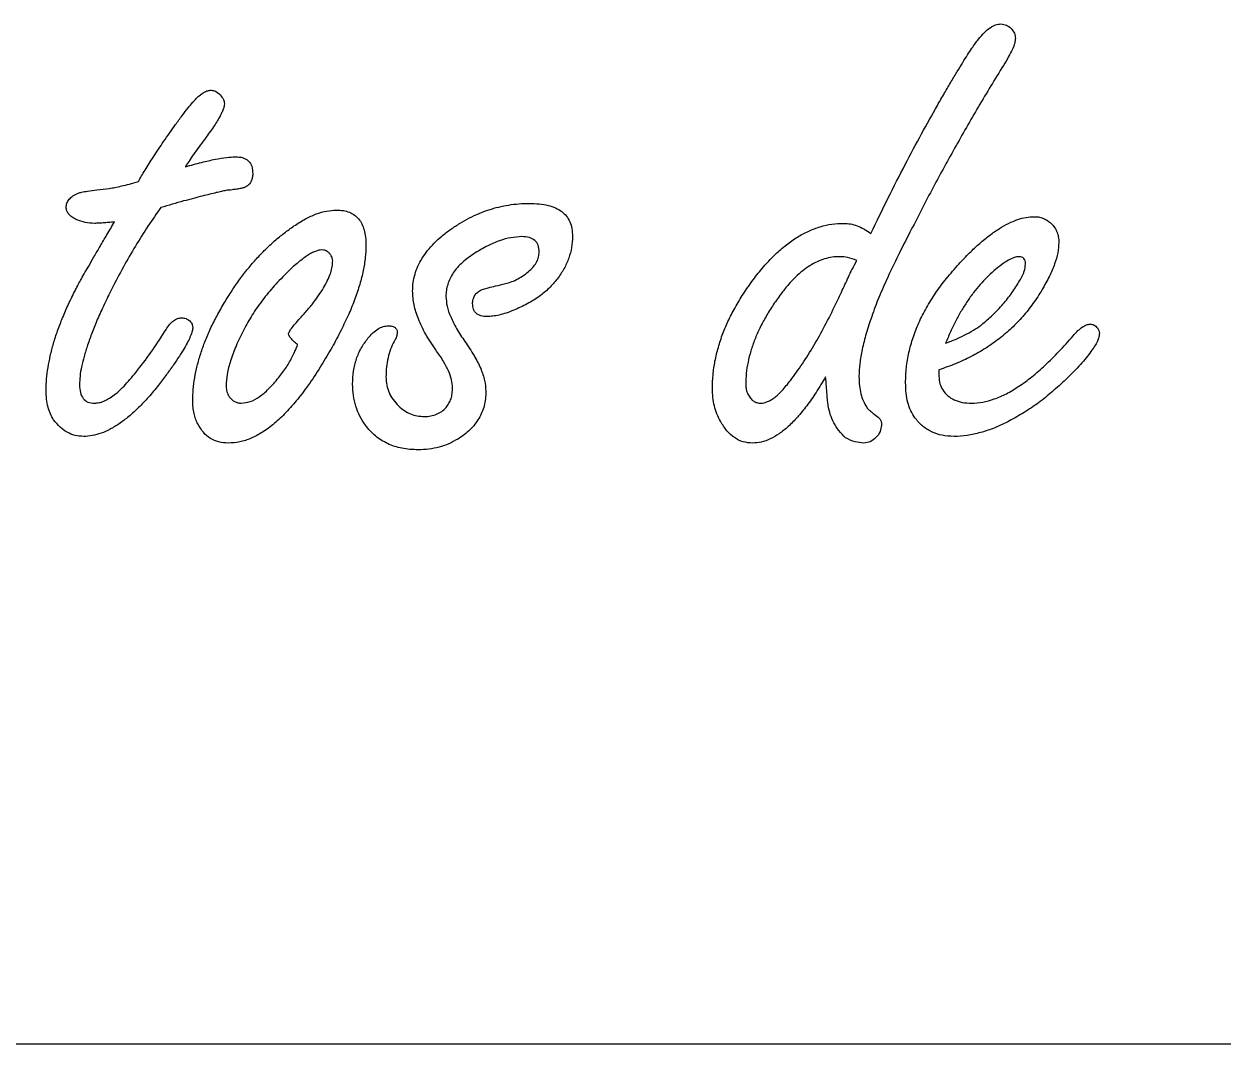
# Model space of a CAD drawing. Header units: millimetres. Extents: x 0 to 1186, y 0 to 599.
# Drawn here: x 346.6 to 380.51, y 517.17 to 546.03 of the extents above; entities that cross this region are included whole.
import ezdxf

# ---------------------------------------------------------------- set-up
doc = ezdxf.new("R2010")
doc.units = ezdxf.units.MM

msp = doc.modelspace()

# ---------------------------------------------------------------- linework, layer by layer
at = {"color": 7, "linetype": 'Continuous', "lineweight": 25}
for p, q in [((370.088, 539.215), (370.152, 539.339)), ((372.475, 536.245), (372.475, 536.062)), ((440.625, 517.173), (317.625, 517.173))]:
    msp.add_line(p, q, dxfattribs=at)
for points, knots in [([(373.594, 545.603), (373.648, 545.666), (373.748, 545.783), (373.909, 545.922), (374.069, 546.012), (374.179, 546.024), (374.23, 546.03)], [0, 0, 0, 0, 0.3170949, 0.5847062, 0.8067097, 1, 1, 1, 1]), ([(374.23, 546.03), (374.283, 546.024), (374.392, 546.011), (374.475, 545.938), (374.518, 545.9)], [0, 0, 0, 0, 0.48423, 1, 1, 1, 1]), ([(374.639, 545.621), (374.634, 545.576), (374.622, 545.471), (374.547, 545.3), (374.443, 545.089), (374.351, 544.94), (374.3, 544.858)], [0, 0, 0, 0, 0.1593315, 0.376359, 0.6579928, 1, 1, 1, 1]), ([(374.518, 545.9), (374.554, 545.857), (374.621, 545.776), (374.633, 545.671), (374.639, 545.621)], [0, 0, 0, 0, 0.525885, 1, 1, 1, 1]), ([(372.431, 543.725), (372.499, 543.844), (372.63, 544.07), (372.818, 544.391), (372.99, 544.677), (373.14, 544.931), (373.282, 545.145), (373.396, 545.331), (373.501, 545.479), (373.565, 545.565), (373.594, 545.603)], [0, 0, 0, 0, 0.18619, 0.354547, 0.50508, 0.638938, 0.754579, 0.853976, 0.935267, 1, 1, 1, 1]), ([(374.3, 544.858), (374.062, 544.471), (373.588, 543.698), (372.919, 542.518), (372.266, 541.337), (371.859, 540.536), (371.657, 540.136)], [0, 0, 0, 0, 0.251814, 0.502465, 0.751674, 1, 1, 1, 1]), ([(350.888, 543.186), (350.951, 543.273), (351.067, 543.431), (351.228, 543.64), (351.359, 543.8), (351.44, 543.886), (351.474, 543.922)], [0, 0, 0, 0, 0.342146, 0.623019, 0.842851, 1, 1, 1, 1]), ([(351.474, 543.922), (351.511, 543.958), (351.58, 544.024), (351.689, 544.097), (351.791, 544.147), (351.858, 544.154), (351.889, 544.158)], [0, 0, 0, 0, 0.3164027, 0.586023, 0.8104043, 1, 1, 1, 1]), ([(351.889, 544.158), (351.934, 544.151), (352.035, 544.135), (352.107, 544.062), (352.148, 544.022)], [0, 0, 0, 0, 0.446501, 1, 1, 1, 1]), ([(352.148, 544.022), (352.183, 543.982), (352.248, 543.91), (352.262, 543.815), (352.268, 543.772)], [0, 0, 0, 0, 0.551128, 1, 1, 1, 1]), ([(352.268, 543.772), (352.266, 543.748), (352.262, 543.695), (352.232, 543.608), (352.187, 543.507), (352.129, 543.387), (352.047, 543.257), (351.954, 543.108), (351.837, 542.948), (351.755, 542.834), (351.712, 542.774)], [0, 0, 0, 0, 0.061728, 0.139222, 0.236404, 0.350538, 0.48447, 0.635972, 0.808047, 1, 1, 1, 1]), ([(370.553, 540.107), (370.715, 540.443), (371.03, 541.095), (371.509, 542.032), (371.969, 542.904), (372.281, 543.458), (372.431, 543.725)], [0, 0, 0, 0, 0.274797, 0.532476, 0.774396, 1, 1, 1, 1]), ([(349.834, 541.57), (349.896, 541.678), (350.032, 541.916), (350.273, 542.292), (350.56, 542.724), (350.774, 543.026), (350.888, 543.186)], [0, 0, 0, 0, 0.194084, 0.425093, 0.694528, 1, 1, 1, 1]), ([(351.712, 542.774), (351.655, 542.697), (351.548, 542.553), (351.395, 542.348), (351.273, 542.162), (351.199, 542.045), (351.165, 541.991)], [0, 0, 0, 0, 0.299339, 0.566058, 0.799235, 1, 1, 1, 1]), ([(351.165, 541.991), (351.317, 542.033), (351.598, 542.112), (351.988, 542.2), (352.307, 542.259), (352.498, 542.269), (352.581, 542.274)], [0, 0, 0, 0, 0.328623, 0.603975, 0.828698, 1, 1, 1, 1]), ([(352.581, 542.274), (352.654, 542.27), (352.786, 542.263), (352.959, 542.165), (353.059, 541.994), (353.066, 541.863), (353.069, 541.791)], [0, 0, 0, 0, 0.276381, 0.503465, 0.727335, 1, 1, 1, 1]), ([(349.01, 541.379), (349.063, 541.387), (349.179, 541.405), (349.369, 541.449), (349.591, 541.504), (349.75, 541.547), (349.834, 541.57)], [0, 0, 0, 0, 0.190338, 0.418115, 0.690485, 1, 1, 1, 1]), ([(353.069, 541.791), (353.067, 541.753), (353.062, 541.683), (353.032, 541.583), (352.979, 541.498), (352.927, 541.458), (352.901, 541.437)], [0, 0, 0, 0, 0.2762344, 0.5186076, 0.7592495, 1, 1, 1, 1]), ([(347.794, 540.843), (347.797, 540.884), (347.805, 540.967), (347.879, 541.078), (347.99, 541.175), (348.084, 541.221), (348.135, 541.246)], [0, 0, 0, 0, 0.218762, 0.440662, 0.693996, 1, 1, 1, 1]), ([(348.135, 541.246), (348.166, 541.254), (348.253, 541.278), (348.43, 541.303), (348.69, 541.344), (348.894, 541.366), (349.01, 541.379)], [0, 0, 0, 0, 0.106495, 0.30555, 0.604737, 1, 1, 1, 1]), ([(352.445, 541.332), (352.427, 541.331), (352.381, 541.329), (352.295, 541.316), (352.178, 541.292), (352.028, 541.255), (351.845, 541.211), (351.63, 541.159), (351.383, 541.093), (351.208, 541.047), (351.115, 541.022)], [0, 0, 0, 0, 0.038809, 0.101828, 0.189642, 0.302429, 0.439748, 0.601602, 0.788529, 1, 1, 1, 1]), ([(352.901, 541.437), (352.881, 541.427), (352.83, 541.401), (352.733, 541.374), (352.601, 541.352), (352.501, 541.339), (352.445, 541.332)], [0, 0, 0, 0, 0.145352, 0.360835, 0.640306, 1, 1, 1, 1]), ([(351.115, 541.022), (351.007, 540.992), (350.793, 540.932), (350.58, 540.869), (350.473, 540.837)], [0, 0, 0, 0, 0.499388, 1, 1, 1, 1]), ([(358.668, 540.222), (358.756, 540.28), (358.929, 540.394), (359.197, 540.544), (359.469, 540.673), (359.745, 540.775), (360.025, 540.856), (360.308, 540.911), (360.596, 540.948), (360.789, 540.952), (360.885, 540.955)], [0, 0, 0, 0, 0.132887, 0.262357, 0.388397, 0.512888, 0.634271, 0.75573, 0.878269, 1, 1, 1, 1]), ([(360.885, 540.955), (360.981, 540.952), (361.163, 540.948), (361.414, 540.904), (361.63, 540.835), (361.807, 540.731), (361.95, 540.599), (362.044, 540.429), (362.106, 540.233), (362.11, 540.091), (362.113, 540.016)], [0, 0, 0, 0, 0.1636771, 0.3076482, 0.4326596, 0.5470852, 0.6532626, 0.7594006, 0.8728372, 1, 1, 1, 1]), ([(348.094, 540.49), (348.049, 540.513), (347.966, 540.556), (347.87, 540.642), (347.804, 540.737), (347.797, 540.809), (347.794, 540.843)], [0, 0, 0, 0, 0.313069, 0.564706, 0.792023, 1, 1, 1, 1]), ([(350.473, 540.837), (350.348, 540.661), (350.097, 540.306), (349.745, 539.743), (349.402, 539.153), (349.19, 538.743), (349.083, 538.535)], [0, 0, 0, 0, 0.239673, 0.485444, 0.739253, 1, 1, 1, 1]), ([(354.235, 540.316), (354.341, 540.384), (354.543, 540.514), (354.853, 540.657), (355.15, 540.746), (355.343, 540.76), (355.436, 540.766)], [0, 0, 0, 0, 0.291621, 0.553022, 0.785967, 1, 1, 1, 1]), ([(355.436, 540.766), (355.502, 540.764), (355.626, 540.76), (355.801, 540.712), (355.948, 540.631), (356.07, 540.519), (356.162, 540.373), (356.226, 540.197), (356.268, 539.992), (356.271, 539.844), (356.272, 539.765)], [0, 0, 0, 0, 0.132648, 0.249533, 0.35999, 0.467568, 0.580381, 0.702853, 0.841857, 1, 1, 1, 1]), ([(373.04, 539.238), (373.139, 539.345), (373.328, 539.548), (373.621, 539.82), (373.903, 540.05), (374.174, 540.241), (374.437, 540.391), (374.69, 540.498), (374.936, 540.565), (375.097, 540.574), (375.175, 540.578)], [0, 0, 0, 0, 0.168367, 0.322292, 0.463171, 0.590813, 0.70708, 0.813264, 0.909671, 1, 1, 1, 1]), ([(375.175, 540.578), (375.215, 540.577), (375.295, 540.575), (375.41, 540.539), (375.521, 540.489), (375.586, 540.439), (375.619, 540.413)], [0, 0, 0, 0, 0.249975, 0.496374, 0.738459, 1, 1, 1, 1]), ([(348.053, 538.5), (348.073, 538.539), (348.121, 538.629), (348.203, 538.783), (348.31, 538.97), (348.436, 539.195), (348.587, 539.453), (348.757, 539.749), (348.952, 540.077), (349.088, 540.309), (349.16, 540.431)], [0, 0, 0, 0, 0.059743, 0.137844, 0.234949, 0.350424, 0.484927, 0.637801, 0.809715, 1, 1, 1, 1]), ([(348.6, 540.389), (348.509, 540.394), (348.335, 540.401), (348.172, 540.461), (348.094, 540.49)], [0, 0, 0, 0, 0.524464, 1, 1, 1, 1]), ([(349.16, 540.431), (349.102, 540.424), (348.994, 540.413), (348.843, 540.402), (348.714, 540.392), (348.636, 540.39), (348.6, 540.389)], [0, 0, 0, 0, 0.311183, 0.579613, 0.811027, 1, 1, 1, 1]), ([(352.268, 538.149), (352.339, 538.263), (352.479, 538.486), (352.699, 538.808), (352.932, 539.108), (353.174, 539.389), (353.424, 539.651), (353.684, 539.894), (353.955, 540.114), (354.142, 540.249), (354.235, 540.316)], [0, 0, 0, 0, 0.1359834, 0.2680705, 0.3968684, 0.5221518, 0.6450134, 0.7650935, 0.8835905, 1, 1, 1, 1]), ([(357.591, 538.47), (357.594, 538.552), (357.601, 538.714), (357.654, 538.952), (357.736, 539.186), (357.86, 539.408), (358.011, 539.626), (358.198, 539.834), (358.418, 540.037), (358.583, 540.158), (358.668, 540.222)], [0, 0, 0, 0, 0.114449, 0.226931, 0.340907, 0.459671, 0.582144, 0.71269, 0.850907, 1, 1, 1, 1]), ([(367.256, 538.838), (367.353, 538.961), (367.54, 539.198), (367.841, 539.517), (368.152, 539.782), (368.465, 540.004), (368.787, 540.177), (369.114, 540.298), (369.447, 540.377), (369.672, 540.385), (369.784, 540.389)], [0, 0, 0, 0, 0.153009, 0.29444, 0.42675, 0.550431, 0.66856, 0.780873, 0.890664, 1, 1, 1, 1]), ([(369.784, 540.389), (369.847, 540.386), (369.977, 540.379), (370.17, 540.322), (370.365, 540.232), (370.488, 540.15), (370.553, 540.107)], [0, 0, 0, 0, 0.227629, 0.466468, 0.719978, 1, 1, 1, 1]), ([(375.619, 540.413), (375.657, 540.376), (375.733, 540.305), (375.81, 540.166), (375.86, 540.013), (375.864, 539.904), (375.866, 539.848)], [0, 0, 0, 0, 0.248423, 0.488586, 0.735587, 1, 1, 1, 1]), ([(360.679, 540.013), (360.576, 540.006), (360.363, 539.993), (360.038, 539.901), (359.699, 539.756), (359.478, 539.623), (359.363, 539.553)], [0, 0, 0, 0, 0.217968, 0.453278, 0.714065, 1, 1, 1, 1]), ([(361.171, 539.58), (361.167, 539.645), (361.161, 539.767), (361.054, 539.92), (360.882, 540.003), (360.752, 540.009), (360.679, 540.013)], [0, 0, 0, 0, 0.258972, 0.479633, 0.71036, 1, 1, 1, 1]), ([(362.113, 540.016), (362.108, 539.912), (362.098, 539.705), (362.012, 539.398), (361.878, 539.096), (361.749, 538.91), (361.683, 538.815)], [0, 0, 0, 0, 0.239144, 0.478578, 0.73249, 1, 1, 1, 1]), ([(371.657, 540.136), (371.542, 539.917), (371.323, 539.497), (371.032, 538.879), (370.778, 538.308), (370.579, 537.775), (370.416, 537.288), (370.305, 536.84), (370.231, 536.435), (370.219, 536.179), (370.214, 536.059)], [0, 0, 0, 0, 0.170062, 0.326255, 0.469925, 0.599882, 0.717781, 0.823601, 0.917425, 1, 1, 1, 1]), ([(355.024, 539.636), (354.995, 539.634), (354.933, 539.63), (354.836, 539.597), (354.729, 539.55), (354.614, 539.481), (354.491, 539.391), (354.356, 539.286), (354.211, 539.162), (354.115, 539.069), (354.064, 539.021)], [0, 0, 0, 0, 0.073937, 0.161383, 0.26129, 0.376112, 0.507005, 0.655139, 0.818804, 1, 1, 1, 1]), ([(356.272, 539.765), (356.268, 539.65), (356.258, 539.411), (356.196, 539.043), (356.098, 538.653), (355.96, 538.241), (355.784, 537.806), (355.563, 537.352), (355.31, 536.872), (355.118, 536.552), (355.018, 536.386)], [0, 0, 0, 0, 0.094647, 0.19687, 0.306742, 0.424972, 0.553931, 0.692627, 0.840734, 1, 1, 1, 1]), ([(355.28, 539.486), (355.266, 539.508), (355.237, 539.552), (355.176, 539.6), (355.105, 539.633), (355.052, 539.635), (355.024, 539.636)], [0, 0, 0, 0, 0.256497, 0.497998, 0.734476, 1, 1, 1, 1]), ([(359.363, 539.553), (359.297, 539.511), (359.171, 539.428), (359.003, 539.288), (358.855, 539.145), (358.742, 538.99), (358.646, 538.833), (358.584, 538.667), (358.538, 538.496), (358.535, 538.379), (358.533, 538.32)], [0, 0, 0, 0, 0.151161, 0.290963, 0.422095, 0.545096, 0.661285, 0.77514, 0.886208, 1, 1, 1, 1]), ([(360.9, 539.053), (360.941, 539.093), (361.019, 539.169), (361.106, 539.3), (361.159, 539.439), (361.167, 539.533), (361.171, 539.58)], [0, 0, 0, 0, 0.280032, 0.534461, 0.771236, 1, 1, 1, 1]), ([(375.866, 539.848), (375.86, 539.751), (375.846, 539.544), (375.749, 539.224), (375.6, 538.874), (375.467, 538.64), (375.395, 538.514)], [0, 0, 0, 0, 0.202892, 0.433755, 0.69771, 1, 1, 1, 1]), ([(354.412, 537.708), (354.484, 537.789), (354.622, 537.944), (354.812, 538.175), (354.968, 538.397), (355.1, 538.605), (355.199, 538.803), (355.277, 538.987), (355.319, 539.161), (355.327, 539.274), (355.33, 539.327)], [0, 0, 0, 0, 0.171525, 0.329296, 0.471805, 0.601423, 0.718012, 0.821749, 0.915846, 1, 1, 1, 1]), ([(355.33, 539.327), (355.328, 539.354), (355.324, 539.411), (355.295, 539.46), (355.28, 539.486)], [0, 0, 0, 0, 0.4766687, 1, 1, 1, 1]), ([(369.67, 539.447), (369.598, 539.445), (369.453, 539.44), (369.239, 539.386), (369.028, 539.307), (368.821, 539.193), (368.617, 539.046), (368.414, 538.87), (368.216, 538.659), (368.093, 538.502), (368.03, 538.42)], [0, 0, 0, 0, 0.107334, 0.215855, 0.327281, 0.444119, 0.56826, 0.702391, 0.845592, 1, 1, 1, 1]), ([(370.152, 539.339), (370.067, 539.371), (369.911, 539.429), (369.745, 539.442), (369.67, 539.447)], [0, 0, 0, 0, 0.546827, 1, 1, 1, 1]), ([(369.99, 539.032), (369.992, 539.036), (370, 539.052), (370.017, 539.087), (370.052, 539.142), (370.074, 539.188), (370.088, 539.215)], [0, 0, 0, 0, 0.063654, 0.254616, 0.567105, 1, 1, 1, 1]), ([(371.533, 535.882), (371.538, 536.025), (371.547, 536.312), (371.62, 536.739), (371.739, 537.164), (371.905, 537.586), (372.12, 538.006), (372.379, 538.424), (372.688, 538.839), (372.92, 539.103), (373.04, 539.238)], [0, 0, 0, 0, 0.1135141, 0.228398, 0.344467, 0.4645109, 0.5889605, 0.7195434, 0.8558677, 1, 1, 1, 1]), ([(374.742, 539.447), (374.695, 539.442), (374.588, 539.43), (374.426, 539.34), (374.233, 539.218), (374.104, 539.108), (374.032, 539.047)], [0, 0, 0, 0, 0.1695638, 0.3859317, 0.661171, 1, 1, 1, 1]), ([(374.924, 539.241), (374.922, 539.272), (374.919, 539.327), (374.886, 539.402), (374.819, 539.443), (374.769, 539.446), (374.742, 539.447)], [0, 0, 0, 0, 0.292116, 0.521987, 0.744915, 1, 1, 1, 1]), ([(374.78, 538.803), (374.822, 538.878), (374.899, 539.016), (374.916, 539.171), (374.924, 539.241)], [0, 0, 0, 0, 0.5512276, 1, 1, 1, 1]), ([(354.064, 539.021), (353.933, 538.889), (353.679, 538.633), (353.342, 538.223), (353.051, 537.811), (352.893, 537.522), (352.816, 537.381)], [0, 0, 0, 0, 0.2686, 0.523213, 0.767463, 1, 1, 1, 1]), ([(360.214, 538.685), (360.275, 538.702), (360.398, 538.736), (360.573, 538.818), (360.744, 538.921), (360.847, 539.008), (360.9, 539.053)], [0, 0, 0, 0, 0.242821, 0.485786, 0.736253, 1, 1, 1, 1]), ([(366.069, 535.715), (366.072, 535.844), (366.079, 536.105), (366.137, 536.495), (366.233, 536.886), (366.362, 537.277), (366.528, 537.67), (366.737, 538.06), (366.976, 538.455), (367.161, 538.709), (367.256, 538.838)], [0, 0, 0, 0, 0.114398, 0.229856, 0.347446, 0.46873, 0.592869, 0.722989, 0.858998, 1, 1, 1, 1]), ([(369.59, 538.173), (369.658, 538.316), (369.794, 538.601), (369.925, 538.889), (369.99, 539.032)], [0, 0, 0, 0, 0.501311, 1, 1, 1, 1]), ([(374.032, 539.047), (373.963, 538.986), (373.824, 538.864), (373.634, 538.654), (373.447, 538.429), (373.275, 538.179), (373.106, 537.915), (372.947, 537.629), (372.8, 537.321), (372.71, 537.107), (372.663, 536.998)], [0, 0, 0, 0, 0.1105764, 0.2236267, 0.3413681, 0.4628507, 0.5889272, 0.7203131, 0.856879, 1, 1, 1, 1]), ([(347.229, 535.679), (347.23, 535.783), (347.234, 535.994), (347.281, 536.315), (347.34, 536.65), (347.434, 536.996), (347.547, 537.357), (347.695, 537.726), (347.858, 538.112), (347.987, 538.368), (348.053, 538.5)], [0, 0, 0, 0, 0.104345, 0.213477, 0.327612, 0.448768, 0.575959, 0.710211, 0.850775, 1, 1, 1, 1]), ([(349.083, 538.535), (349.011, 538.389), (348.871, 538.109), (348.686, 537.697), (348.529, 537.314), (348.402, 536.96), (348.301, 536.636), (348.224, 536.342), (348.182, 536.073), (348.174, 535.903), (348.171, 535.824)], [0, 0, 0, 0, 0.1695256, 0.3263822, 0.4698203, 0.6000606, 0.7176961, 0.8230126, 0.9170831, 1, 1, 1, 1]), ([(359.287, 538.123), (359.289, 538.162), (359.294, 538.241), (359.343, 538.349), (359.422, 538.44), (359.491, 538.483), (359.528, 538.505)], [0, 0, 0, 0, 0.249105, 0.492551, 0.729156, 1, 1, 1, 1]), ([(359.528, 538.505), (359.549, 538.514), (359.616, 538.539), (359.753, 538.573), (359.961, 538.623), (360.122, 538.662), (360.214, 538.685)], [0, 0, 0, 0, 0.097142, 0.2995, 0.598422, 1, 1, 1, 1]), ([(361.683, 538.815), (361.608, 538.726), (361.454, 538.543), (361.166, 538.309), (360.829, 538.1), (360.579, 537.989), (360.449, 537.931)], [0, 0, 0, 0, 0.226949, 0.466767, 0.721863, 1, 1, 1, 1]), ([(375.395, 538.514), (375.311, 538.381), (375.145, 538.117), (374.853, 537.754), (374.535, 537.419), (374.183, 537.119), (373.801, 536.849), (373.387, 536.614), (372.944, 536.409), (372.633, 536.3), (372.475, 536.245)], [0, 0, 0, 0, 0.12472, 0.247071, 0.368678, 0.490613, 0.613431, 0.738877, 0.867329, 1, 1, 1, 1]), ([(373.717, 537.552), (373.825, 537.645), (374.038, 537.828), (374.321, 538.136), (374.573, 538.457), (374.712, 538.688), (374.78, 538.803)], [0, 0, 0, 0, 0.258918, 0.510053, 0.758, 1, 1, 1, 1]), ([(358.244, 536.816), (358.145, 536.961), (357.956, 537.237), (357.755, 537.667), (357.617, 538.073), (357.599, 538.342), (357.591, 538.47)], [0, 0, 0, 0, 0.2927083, 0.554606, 0.786751, 1, 1, 1, 1]), ([(358.533, 538.32), (358.54, 538.229), (358.554, 538.032), (358.672, 537.729), (358.834, 537.391), (358.987, 537.168), (359.069, 537.048)], [0, 0, 0, 0, 0.195034, 0.422027, 0.68938, 1, 1, 1, 1]), ([(368.03, 538.42), (367.949, 538.31), (367.79, 538.096), (367.586, 537.762), (367.406, 537.436), (367.265, 537.109), (367.152, 536.787), (367.073, 536.465), (367.019, 536.148), (367.014, 535.937), (367.011, 535.832)], [0, 0, 0, 0, 0.144629, 0.282905, 0.414163, 0.539011, 0.660074, 0.775879, 0.88961, 1, 1, 1, 1]), ([(368.315, 535.997), (368.43, 536.156), (368.666, 536.481), (368.986, 537.008), (369.3, 537.573), (369.492, 537.97), (369.59, 538.173)], [0, 0, 0, 0, 0.232522, 0.476422, 0.732061, 1, 1, 1, 1]), ([(351.374, 535.364), (351.377, 535.472), (351.383, 535.692), (351.425, 536.024), (351.498, 536.363), (351.593, 536.709), (351.723, 537.061), (351.875, 537.42), (352.059, 537.785), (352.198, 538.026), (352.268, 538.149)], [0, 0, 0, 0, 0.10952, 0.222771, 0.338642, 0.460509, 0.586358, 0.718263, 0.856152, 1, 1, 1, 1]), ([(359.699, 537.752), (359.638, 537.755), (359.528, 537.761), (359.384, 537.834), (359.297, 537.966), (359.29, 538.067), (359.287, 538.123)], [0, 0, 0, 0, 0.287158, 0.521094, 0.739871, 1, 1, 1, 1]), ([(360.449, 537.931), (360.378, 537.904), (360.243, 537.851), (360.045, 537.795), (359.866, 537.761), (359.752, 537.755), (359.699, 537.752)], [0, 0, 0, 0, 0.2952622, 0.5594508, 0.7945883, 1, 1, 1, 1]), ([(350.62, 537.39), (350.652, 537.44), (350.711, 537.531), (350.823, 537.632), (350.935, 537.704), (351.016, 537.712), (351.056, 537.716)], [0, 0, 0, 0, 0.312596, 0.573451, 0.794307, 1, 1, 1, 1]), ([(351.056, 537.716), (351.099, 537.714), (351.186, 537.708), (351.254, 537.655), (351.288, 537.628)], [0, 0, 0, 0, 0.504902, 1, 1, 1, 1]), ([(351.288, 537.628), (351.313, 537.6), (351.36, 537.549), (351.369, 537.48), (351.374, 537.449)], [0, 0, 0, 0, 0.539297, 1, 1, 1, 1]), ([(354.085, 537.269), (354.091, 537.288), (354.109, 537.343), (354.177, 537.432), (354.277, 537.561), (354.363, 537.654), (354.412, 537.708)], [0, 0, 0, 0, 0.108279, 0.312956, 0.606095, 1, 1, 1, 1]), ([(356.328, 537.142), (356.373, 537.195), (356.458, 537.294), (356.604, 537.406), (356.755, 537.477), (356.858, 537.486), (356.908, 537.49)], [0, 0, 0, 0, 0.298242, 0.557008, 0.787224, 1, 1, 1, 1]), ([(356.908, 537.49), (356.945, 537.489), (357.01, 537.487), (357.095, 537.447), (357.15, 537.377), (357.154, 537.32), (357.155, 537.29)], [0, 0, 0, 0, 0.3023223, 0.5384646, 0.7529322, 1, 1, 1, 1]), ([(372.663, 536.998), (372.77, 537.039), (372.974, 537.117), (373.256, 537.253), (373.505, 537.392), (373.649, 537.5), (373.717, 537.552)], [0, 0, 0, 0, 0.286322, 0.548521, 0.784681, 1, 1, 1, 1]), ([(376.27, 537.21), (376.315, 537.259), (376.396, 537.349), (376.523, 537.455), (376.641, 537.524), (376.72, 537.535), (376.755, 537.54)], [0, 0, 0, 0, 0.332484, 0.603986, 0.825215, 1, 1, 1, 1]), ([(376.755, 537.54), (376.793, 537.535), (376.872, 537.523), (376.927, 537.463), (376.956, 537.431)], [0, 0, 0, 0, 0.466013, 1, 1, 1, 1]), ([(349.813, 536.236), (349.96, 536.426), (350.246, 536.798), (350.497, 537.195), (350.62, 537.39)], [0, 0, 0, 0, 0.510771, 1, 1, 1, 1]), ([(351.374, 537.449), (351.37, 537.413), (351.362, 537.33), (351.308, 537.196), (351.235, 537.032), (351.127, 536.841), (350.987, 536.625), (350.823, 536.376), (350.625, 536.101), (350.481, 535.91), (350.405, 535.809)], [0, 0, 0, 0, 0.0557088, 0.1303587, 0.2229603, 0.336849, 0.4712164, 0.6259561, 0.8028878, 1, 1, 1, 1]), ([(352.816, 537.381), (352.741, 537.228), (352.599, 536.941), (352.442, 536.518), (352.339, 536.137), (352.323, 535.893), (352.316, 535.779)], [0, 0, 0, 0, 0.3021127, 0.5675682, 0.7989144, 1, 1, 1, 1]), ([(354.338, 536.963), (354.299, 536.993), (354.231, 537.047), (354.156, 537.132), (354.097, 537.2), (354.088, 537.249), (354.085, 537.269)], [0, 0, 0, 0, 0.360214, 0.637267, 0.85052, 1, 1, 1, 1]), ([(355.895, 535.838), (355.9, 535.963), (355.908, 536.206), (355.994, 536.552), (356.128, 536.869), (356.262, 537.051), (356.328, 537.142)], [0, 0, 0, 0, 0.267571, 0.518356, 0.75927, 1, 1, 1, 1]), ([(357.155, 537.29), (357.15, 537.256), (357.137, 537.171), (357.093, 537.096), (357.067, 537.051)], [0, 0, 0, 0, 0.398822, 1, 1, 1, 1]), ([(373.396, 535.303), (373.503, 535.308), (373.723, 535.32), (374.054, 535.421), (374.398, 535.568), (374.751, 535.782), (375.118, 536.052), (375.492, 536.385), (375.887, 536.77), (376.138, 537.059), (376.27, 537.21)], [0, 0, 0, 0, 0.090085, 0.185807, 0.290722, 0.406529, 0.534278, 0.675544, 0.830596, 1, 1, 1, 1]), ([(377.014, 537.281), (377.011, 537.245), (377.004, 537.167), (376.954, 537.043), (376.875, 536.907), (376.772, 536.749), (376.636, 536.578), (376.473, 536.388), (376.278, 536.183), (376.136, 536.044), (376.061, 535.971)], [0, 0, 0, 0, 0.064971, 0.1430132, 0.2390287, 0.3525654, 0.4863006, 0.6371483, 0.8091291, 1, 1, 1, 1]), ([(376.956, 537.431), (376.973, 537.406), (377.004, 537.361), (377.011, 537.306), (377.014, 537.281)], [0, 0, 0, 0, 0.5407262, 1, 1, 1, 1]), ([(354.197, 536.633), (354.22, 536.68), (354.26, 536.759), (354.301, 536.863), (354.334, 536.924), (354.337, 536.955), (354.338, 536.963)], [0, 0, 0, 0, 0.435494, 0.739551, 0.934035, 1, 1, 1, 1]), ([(357.067, 537.051), (357.031, 536.977), (356.959, 536.828), (356.892, 536.583), (356.845, 536.322), (356.84, 536.141), (356.837, 536.047)], [0, 0, 0, 0, 0.235794, 0.477765, 0.730582, 1, 1, 1, 1]), ([(358.721, 535.738), (358.715, 535.813), (358.7, 535.978), (358.601, 536.235), (358.45, 536.52), (358.316, 536.712), (358.244, 536.816)], [0, 0, 0, 0, 0.188926, 0.41341, 0.683509, 1, 1, 1, 1]), ([(359.069, 537.048), (359.158, 536.916), (359.324, 536.67), (359.517, 536.302), (359.635, 535.96), (359.654, 535.74), (359.663, 535.638)], [0, 0, 0, 0, 0.307353, 0.573805, 0.803019, 1, 1, 1, 1]), ([(353.796, 536.018), (353.874, 536.117), (354.026, 536.31), (354.141, 536.527), (354.197, 536.633)], [0, 0, 0, 0, 0.512411, 1, 1, 1, 1]), ([(348.595, 535.303), (348.638, 535.306), (348.729, 535.312), (348.867, 535.36), (349.008, 535.436), (349.16, 535.536), (349.314, 535.671), (349.478, 535.831), (349.643, 536.024), (349.755, 536.163), (349.813, 536.236)], [0, 0, 0, 0, 0.082555, 0.172755, 0.273649, 0.387918, 0.517534, 0.661227, 0.822396, 1, 1, 1, 1]), ([(355.018, 536.386), (354.908, 536.212), (354.697, 535.878), (354.358, 535.429), (354.025, 535.045), (353.696, 534.728), (353.365, 534.483), (353.037, 534.306), (352.708, 534.194), (352.488, 534.179), (352.38, 534.172)], [0, 0, 0, 0, 0.172895, 0.330297, 0.471328, 0.598144, 0.712297, 0.815674, 0.90982, 1, 1, 1, 1]), ([(348.171, 535.824), (348.174, 535.748), (348.181, 535.612), (348.261, 535.431), (348.411, 535.315), (348.531, 535.307), (348.595, 535.303)], [0, 0, 0, 0, 0.295425, 0.535411, 0.753128, 1, 1, 1, 1]), ([(350.405, 535.809), (350.311, 535.695), (350.132, 535.475), (349.848, 535.182), (349.576, 534.929), (349.306, 534.724), (349.045, 534.562), (348.788, 534.448), (348.537, 534.376), (348.369, 534.366), (348.288, 534.36)], [0, 0, 0, 0, 0.167566, 0.321963, 0.462292, 0.58949, 0.705437, 0.810158, 0.908235, 1, 1, 1, 1]), ([(352.745, 535.303), (352.83, 535.312), (353.013, 535.332), (353.274, 535.487), (353.544, 535.714), (353.707, 535.911), (353.796, 536.018)], [0, 0, 0, 0, 0.193978, 0.415148, 0.681602, 1, 1, 1, 1]), ([(356.254, 534.681), (356.199, 534.765), (356.089, 534.933), (355.979, 535.217), (355.908, 535.521), (355.9, 535.731), (355.895, 535.838)], [0, 0, 0, 0, 0.243688, 0.488442, 0.738561, 1, 1, 1, 1]), ([(356.837, 536.047), (356.842, 535.969), (356.852, 535.816), (356.918, 535.596), (357.032, 535.394), (357.139, 535.281), (357.194, 535.223)], [0, 0, 0, 0, 0.253297, 0.496511, 0.742223, 1, 1, 1, 1]), ([(367.011, 535.832), (367.013, 535.784), (367.018, 535.687), (367.055, 535.597), (367.073, 535.553)], [0, 0, 0, 0, 0.502814, 1, 1, 1, 1]), ([(369.272, 536.05), (369.184, 535.902), (369.016, 535.621), (368.75, 535.238), (368.487, 534.913), (368.226, 534.648), (367.971, 534.437), (367.715, 534.287), (367.46, 534.19), (367.289, 534.178), (367.206, 534.172)], [0, 0, 0, 0, 0.1783883, 0.3378464, 0.4819297, 0.6088126, 0.7220145, 0.8228626, 0.9142423, 1, 1, 1, 1]), ([(367.444, 535.303), (367.475, 535.305), (367.539, 535.311), (367.637, 535.346), (367.742, 535.399), (367.847, 535.479), (367.96, 535.575), (368.073, 535.698), (368.194, 535.839), (368.274, 535.943), (368.315, 535.997)], [0, 0, 0, 0, 0.080216, 0.169485, 0.270489, 0.384452, 0.513612, 0.658831, 0.820835, 1, 1, 1, 1]), ([(369.343, 535.235), (369.338, 535.279), (369.326, 535.384), (369.308, 535.564), (369.292, 535.792), (369.279, 535.959), (369.272, 536.05)], [0, 0, 0, 0, 0.16283, 0.386842, 0.664597, 1, 1, 1, 1]), ([(370.214, 536.059), (370.217, 535.972), (370.222, 535.806), (370.265, 535.572), (370.328, 535.364), (370.398, 535.245), (370.432, 535.188)], [0, 0, 0, 0, 0.2883048, 0.54461, 0.7829174, 1, 1, 1, 1]), ([(371.795, 534.887), (371.754, 534.953), (371.67, 535.088), (371.589, 535.326), (371.543, 535.594), (371.537, 535.783), (371.533, 535.882)], [0, 0, 0, 0, 0.220945, 0.457181, 0.714826, 1, 1, 1, 1]), ([(372.475, 536.062), (372.478, 535.991), (372.485, 535.854), (372.552, 535.734), (372.584, 535.676)], [0, 0, 0, 0, 0.519438, 1, 1, 1, 1]), ([(376.061, 535.971), (375.935, 535.854), (375.688, 535.625), (375.299, 535.31), (374.893, 535.037), (374.61, 534.88), (374.471, 534.802)], [0, 0, 0, 0, 0.258978, 0.510726, 0.75819, 1, 1, 1, 1]), ([(347.438, 534.832), (347.405, 534.885), (347.336, 534.999), (347.276, 535.2), (347.232, 535.429), (347.23, 535.593), (347.229, 535.679)], [0, 0, 0, 0, 0.212735, 0.447112, 0.707223, 1, 1, 1, 1]), ([(352.316, 535.779), (352.319, 535.725), (352.327, 535.619), (352.381, 535.527), (352.407, 535.482)], [0, 0, 0, 0, 0.510585, 1, 1, 1, 1]), ([(352.407, 535.482), (352.429, 535.454), (352.472, 535.401), (352.555, 535.343), (352.648, 535.31), (352.713, 535.305), (352.745, 535.303)], [0, 0, 0, 0, 0.267047, 0.511106, 0.754267, 1, 1, 1, 1]), ([(358.539, 535.182), (358.567, 535.22), (358.622, 535.297), (358.683, 535.43), (358.714, 535.58), (358.719, 535.684), (358.721, 535.738)], [0, 0, 0, 0, 0.2378112, 0.4759796, 0.7282586, 1, 1, 1, 1]), ([(359.663, 535.638), (359.661, 535.568), (359.658, 535.43), (359.618, 535.231), (359.557, 535.042), (359.466, 534.867), (359.355, 534.701), (359.215, 534.549), (359.054, 534.406), (358.93, 534.327), (358.866, 534.287)], [0, 0, 0, 0, 0.127123, 0.250883, 0.369595, 0.487917, 0.608895, 0.73167, 0.862167, 1, 1, 1, 1]), ([(366.296, 534.79), (366.26, 534.859), (366.188, 534.998), (366.121, 535.226), (366.077, 535.466), (366.072, 535.63), (366.069, 535.715)], [0, 0, 0, 0, 0.240932, 0.487779, 0.736346, 1, 1, 1, 1]), ([(367.073, 535.553), (367.095, 535.515), (367.136, 535.444), (367.224, 535.361), (367.329, 535.309), (367.405, 535.305), (367.444, 535.303)], [0, 0, 0, 0, 0.2745725, 0.5212599, 0.7552053, 1, 1, 1, 1]), ([(372.584, 535.676), (372.629, 535.618), (372.718, 535.502), (372.913, 535.386), (373.142, 535.314), (373.308, 535.306), (373.396, 535.303)], [0, 0, 0, 0, 0.234946, 0.466214, 0.717858, 1, 1, 1, 1]), ([(351.515, 534.714), (351.493, 534.76), (351.448, 534.856), (351.405, 535.014), (351.378, 535.185), (351.375, 535.303), (351.374, 535.364)], [0, 0, 0, 0, 0.22955, 0.470881, 0.72804, 1, 1, 1, 1]), ([(357.194, 535.223), (357.247, 535.178), (357.351, 535.09), (357.529, 534.993), (357.72, 534.935), (357.852, 534.929), (357.918, 534.926)], [0, 0, 0, 0, 0.261479, 0.507909, 0.753023, 1, 1, 1, 1]), ([(357.918, 534.926), (357.981, 534.928), (358.102, 534.931), (358.27, 534.985), (358.421, 535.064), (358.499, 535.142), (358.539, 535.182)], [0, 0, 0, 0, 0.272817, 0.521532, 0.759294, 1, 1, 1, 1]), ([(369.834, 534.322), (369.77, 534.389), (369.645, 534.518), (369.503, 534.745), (369.395, 534.982), (369.36, 535.15), (369.343, 535.235)], [0, 0, 0, 0, 0.262988, 0.51165, 0.755497, 1, 1, 1, 1]), ([(370.432, 535.188), (370.443, 535.173), (370.475, 535.131), (370.551, 535.068), (370.656, 534.978), (370.741, 534.914), (370.788, 534.879)], [0, 0, 0, 0, 0.119575, 0.331037, 0.622742, 1, 1, 1, 1]), ([(348.288, 534.36), (348.206, 534.366), (348.043, 534.377), (347.813, 534.471), (347.606, 534.624), (347.496, 534.76), (347.438, 534.832)], [0, 0, 0, 0, 0.243576, 0.481636, 0.727553, 1, 1, 1, 1]), ([(367.206, 534.172), (367.114, 534.179), (366.932, 534.192), (366.681, 534.322), (366.461, 534.521), (366.353, 534.697), (366.296, 534.79)], [0, 0, 0, 0, 0.236631, 0.468989, 0.716026, 1, 1, 1, 1]), ([(370.788, 534.879), (370.806, 534.856), (370.851, 534.8), (370.85, 534.728), (370.85, 534.684)], [0, 0, 0, 0, 0.405454, 1, 1, 1, 1]), ([(372.902, 534.36), (372.788, 534.366), (372.57, 534.375), (372.266, 534.482), (371.997, 534.647), (371.863, 534.807), (371.795, 534.887)], [0, 0, 0, 0, 0.267242, 0.511576, 0.752868, 1, 1, 1, 1]), ([(374.471, 534.802), (374.334, 534.734), (374.071, 534.602), (373.667, 534.47), (373.281, 534.375), (373.026, 534.365), (372.902, 534.36)], [0, 0, 0, 0, 0.2786174, 0.5355558, 0.7739292, 1, 1, 1, 1]), ([(352.38, 534.172), (352.288, 534.179), (352.11, 534.191), (351.862, 534.297), (351.657, 534.475), (351.564, 534.632), (351.515, 534.714)], [0, 0, 0, 0, 0.256322, 0.493931, 0.736165, 1, 1, 1, 1]), ([(357.75, 533.984), (357.67, 533.986), (357.515, 533.991), (357.29, 534.024), (357.08, 534.076), (356.883, 534.152), (356.704, 534.254), (356.536, 534.372), (356.384, 534.515), (356.298, 534.625), (356.254, 534.681)], [0, 0, 0, 0, 0.13905, 0.270716, 0.396302, 0.517928, 0.637667, 0.755662, 0.875743, 1, 1, 1, 1]), ([(370.85, 534.684), (370.842, 534.622), (370.826, 534.489), (370.702, 534.327), (370.543, 534.199), (370.414, 534.181), (370.352, 534.172)], [0, 0, 0, 0, 0.239595, 0.506072, 0.763288, 1, 1, 1, 1]), ([(358.866, 534.287), (358.783, 534.24), (358.616, 534.146), (358.34, 534.055), (358.051, 533.992), (357.851, 533.986), (357.75, 533.984)], [0, 0, 0, 0, 0.244081, 0.489028, 0.740548, 1, 1, 1, 1]), ([(370.352, 534.172), (370.27, 534.181), (370.088, 534.199), (369.924, 534.279), (369.834, 534.322)], [0, 0, 0, 0, 0.455409, 1, 1, 1, 1])]:
    msp.add_open_spline(points, degree=3, knots=knots, dxfattribs=at)

doc.saveas('drawing.dxf')
